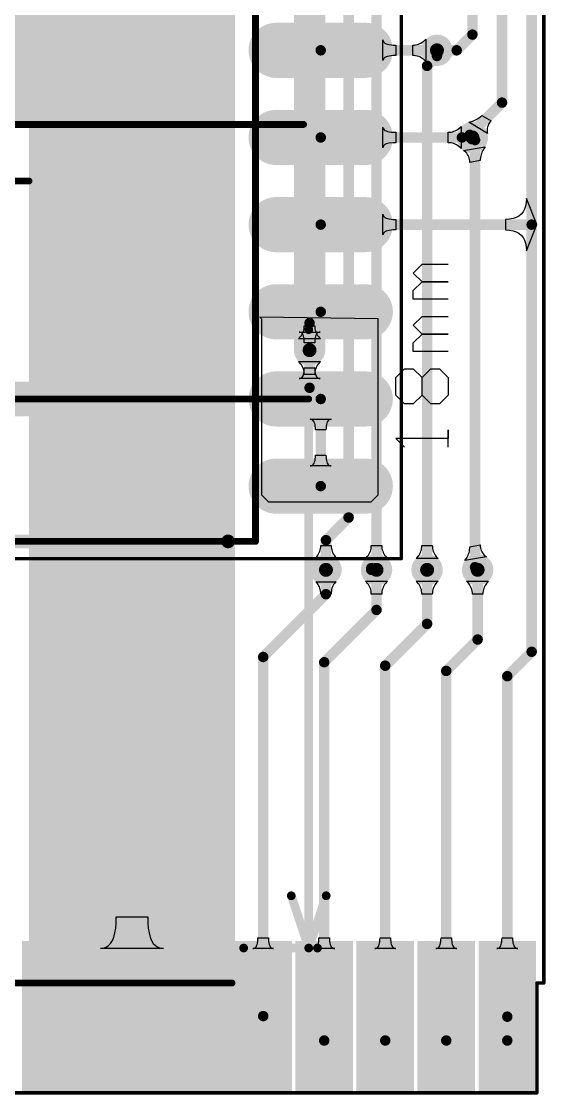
# Model space of a CAD drawing. Header units: millimetres. Extents: x 3.63 to 4.26, y 1.98 to 2.99.
# Drawn here: x 3.956 to 4.257, y 1.976 to 2.592 of the extents above; entities that cross this region are included whole.
import ezdxf

# ---------------------------------------------------------------- set-up
doc = ezdxf.new("R2010")
doc.units = ezdxf.units.MM
doc.header["$MEASUREMENT"] = 0
for name, color, linetype in [('BottomLayer', 5, 'Continuous'), ('BottomOverlay', 54, 'Continuous'), ('BottomPaste', 16, 'Continuous'), ('BottomSolder', 6, 'Continuous'), ('Mechanical1', 6, 'Continuous'), ('Mechanical2', 216, 'Continuous'), ('Mechanical4', 56, 'Continuous'), ('MultiLayer', 9, 'Continuous'), ('TopLayer', 1, 'Continuous'), ('TopOverlay', 2, 'Continuous'), ('TopPaste', 8, 'Continuous'), ('TopSolder', 216, 'Continuous'), ('ViaHoleLayer', 16, 'Continuous')]:
    doc.layers.add(name, color=color, linetype=linetype)

# ---------------------------------------------------------------- blocks, each defined once
blk = doc.blocks.new('SO16__1')
at = {"layer": 'Mechanical2', "const_width": 0.00394}
for points in [[(0.14961, -0.20669), (0.14961, 0.20669)], [(-0.14961, -0.20669), (0.14961, -0.20669)]]:
    blk.add_lwpolyline(points, dxfattribs=at)
at = {"layer": 'Mechanical2', "const_width": 0.00197}
blk.add_lwpolyline([(0.14862, -0.20669, 1), (0.15059, -0.20669, 1)], format="xyb", close=True, dxfattribs=at)
blk.add_lwpolyline([(0.14862, -0.20669, 1), (0.15059, -0.20669, 1)], format="xyb", close=True, dxfattribs=at)
at = {"layer": 'Mechanical4'}
for points, const_width in [([(0.23327, -0.21654), (0.23327, 0.21654)], 0.00197), ([(-0.01969, 0), (0.01969, 0)], 0.00394), ([(-0.23327, -0.21654), (0.23327, -0.21654)], 0.00197)]:
    blk.add_lwpolyline(points, dxfattribs=dict(at, const_width=const_width))
for points, const_width in [([(0.0187, 0, 1), (0.02067, 0, 1)], 0.00197), ([(0.23278, -0.21654, 1), (0.23376, -0.21654, 1)], 0.000984), ([(0.23278, -0.21654, 1), (0.23376, -0.21654, 1)], 0.000984)]:
    blk.add_lwpolyline(points, format="xyb", close=True, dxfattribs=dict(at, const_width=const_width))
at = {"layer": 'TopLayer', "const_width": 0.02362}
for points in [[(0.16142, 0.075), (0.2126, 0.075)], [(0.16142, 0.025), (0.2126, 0.025)], [(0.16142, -0.025), (0.2126, -0.025)], [(0.16142, -0.075), (0.2126, -0.075)], [(0.16142, -0.125), (0.2126, -0.125)], [(0.16142, -0.175), (0.2126, -0.175)]]:
    blk.add_lwpolyline(points, dxfattribs=at)
at = {"layer": 'TopLayer', "const_width": 0.01181}
for points in [[(0.15551, 0.075, 1), (0.16732, 0.075, 1)], [(0.20669, 0.075, 1), (0.2185, 0.075, 1)], [(0.15551, 0.025, 1), (0.16732, 0.025, 1)], [(0.20669, 0.025, 1), (0.2185, 0.025, 1)], [(0.15551, -0.025, 1), (0.16732, -0.025, 1)], [(0.20669, -0.025, 1), (0.2185, -0.025, 1)], [(0.15551, -0.075, 1), (0.16732, -0.075, 1)], [(0.20669, -0.075, 1), (0.2185, -0.075, 1)], [(0.15551, -0.125, 1), (0.16732, -0.125, 1)], [(0.20669, -0.125, 1), (0.2185, -0.125, 1)], [(0.15551, -0.175, 1), (0.16732, -0.175, 1)], [(0.20669, -0.175, 1), (0.2185, -0.175, 1)]]:
    blk.add_lwpolyline(points, format="xyb", close=True, dxfattribs=at)
at = {"layer": 'TopOverlay', "const_width": 0.00787}
for points in [[(0.13386, -0.20669), (0.13386, 0.20669)], [(-0.13386, -0.20669), (0.13386, -0.20669)]]:
    blk.add_lwpolyline(points, dxfattribs=at)
at = {"layer": 'TopOverlay', "const_width": 0.00394}
blk.add_lwpolyline([(0.13189, -0.20669, 1), (0.13583, -0.20669, 1)], format="xyb", close=True, dxfattribs=at)
blk.add_lwpolyline([(0.13189, -0.20669, 1), (0.13583, -0.20669, 1)], format="xyb", close=True, dxfattribs=at)
at = {"layer": 'TopPaste', "const_width": 0.02362}
for points in [[(0.16142, 0.075), (0.2126, 0.075)], [(0.16142, 0.025), (0.2126, 0.025)], [(0.16142, -0.025), (0.2126, -0.025)], [(0.16142, -0.075), (0.2126, -0.075)], [(0.16142, -0.125), (0.2126, -0.125)], [(0.16142, -0.175), (0.2126, -0.175)]]:
    blk.add_lwpolyline(points, dxfattribs=at)
at = {"layer": 'TopPaste', "const_width": 0.01181}
for points in [[(0.15551, 0.075, 1), (0.16732, 0.075, 1)], [(0.20669, 0.075, 1), (0.2185, 0.075, 1)], [(0.15551, 0.025, 1), (0.16732, 0.025, 1)], [(0.20669, 0.025, 1), (0.2185, 0.025, 1)], [(0.15551, -0.025, 1), (0.16732, -0.025, 1)], [(0.20669, -0.025, 1), (0.2185, -0.025, 1)], [(0.15551, -0.075, 1), (0.16732, -0.075, 1)], [(0.20669, -0.075, 1), (0.2185, -0.075, 1)], [(0.15551, -0.125, 1), (0.16732, -0.125, 1)], [(0.20669, -0.125, 1), (0.2185, -0.125, 1)], [(0.15551, -0.175, 1), (0.16732, -0.175, 1)], [(0.20669, -0.175, 1), (0.2185, -0.175, 1)]]:
    blk.add_lwpolyline(points, format="xyb", close=True, dxfattribs=at)
at = {"layer": 'TopSolder', "const_width": 0.03162}
for points in [[(0.16142, 0.075), (0.2126, 0.075)], [(0.16142, 0.025), (0.2126, 0.025)], [(0.16142, -0.025), (0.2126, -0.025)], [(0.16142, -0.075), (0.2126, -0.075)], [(0.16142, -0.125), (0.2126, -0.125)], [(0.16142, -0.175), (0.2126, -0.175)]]:
    blk.add_lwpolyline(points, dxfattribs=at)
at = {"layer": 'TopSolder', "const_width": 0.01581}
for points in [[(0.15351, 0.075, 1), (0.16932, 0.075, 1)], [(0.20469, 0.075, 1), (0.2205, 0.075, 1)], [(0.15351, 0.025, 1), (0.16932, 0.025, 1)], [(0.20469, 0.025, 1), (0.2205, 0.025, 1)], [(0.15351, -0.025, 1), (0.16932, -0.025, 1)], [(0.20469, -0.025, 1), (0.2205, -0.025, 1)], [(0.15351, -0.075, 1), (0.16932, -0.075, 1)], [(0.20469, -0.075, 1), (0.2205, -0.075, 1)], [(0.15351, -0.125, 1), (0.16932, -0.125, 1)], [(0.20469, -0.125, 1), (0.2205, -0.125, 1)], [(0.15351, -0.175, 1), (0.16932, -0.175, 1)], [(0.20469, -0.175, 1), (0.2205, -0.175, 1)]]:
    blk.add_lwpolyline(points, format="xyb", close=True, dxfattribs=at)

msp = doc.modelspace()

# ---------------------------------------------------------------- linework, layer by layer
at = {"layer": 'BottomLayer'}
for p, q in [((4.20985, 2.51784), (4.22228, 2.51994)), ((4.21054, 2.51732), (4.20985, 2.51784)), ((4.22086, 2.51762), (4.22049, 2.51684)), ((4.22127, 2.5184), (4.22086, 2.51762)), ((4.22175, 2.51917), (4.22127, 2.5184)), ((4.22228, 2.51994), (4.22175, 2.51917)), ((4.21116, 2.51675), (4.21054, 2.51732)), ((4.21171, 2.51616), (4.21116, 2.51675)), ((4.21218, 2.51552), (4.21171, 2.51616)), ((4.21258, 2.51485), (4.21218, 2.51552)), ((4.21291, 2.51415), (4.21258, 2.51485)), ((4.21316, 2.5134), (4.21291, 2.51415)), ((4.21335, 2.51262), (4.21316, 2.5134)), ((4.21346, 2.51181), (4.21335, 2.51262)), ((4.21349, 2.51095), (4.21346, 2.51181)), ((4.21949, 2.51203), (4.21349, 2.51095)), ((4.21952, 2.51285), (4.21949, 2.51203)), ((4.2196, 2.51365), (4.21952, 2.51285)), ((4.21974, 2.51446), (4.2196, 2.51365)), ((4.21994, 2.51525), (4.21974, 2.51446)), ((4.22019, 2.51605), (4.21994, 2.51525)), ((4.22049, 2.51684), (4.22019, 2.51605)), ((4.12786, 2.28946), (4.12796, 2.29028)), ((4.12796, 2.29028), (4.12799, 2.29111)), ((4.12799, 2.29111), (4.13399, 2.29111)), ((4.13399, 2.29111), (4.13403, 2.29028)), ((4.13403, 2.29028), (4.13412, 2.28946)), ((4.15686, 2.28946), (4.15696, 2.29028)), ((4.15696, 2.29028), (4.15699, 2.29111)), ((4.15699, 2.29111), (4.16299, 2.29111)), ((4.16299, 2.29111), (4.16303, 2.29028)), ((4.16303, 2.29028), (4.16312, 2.28946)), ((4.18586, 2.28946), (4.18596, 2.29028)), ((4.18596, 2.29028), (4.18599, 2.29111)), ((4.18599, 2.29111), (4.19199, 2.29111)), ((4.19199, 2.29111), (4.19203, 2.29028)), ((4.19203, 2.29028), (4.19212, 2.28946)), ((4.21346, 2.28961), (4.21349, 2.29042)), ((4.21349, 2.29042), (4.21949, 2.2915)), ((4.21949, 2.2915), (4.21953, 2.29065)), ((4.21953, 2.29065), (4.21964, 2.28983)), ((4.21964, 2.28983), (4.21982, 2.28905)), ((4.12469, 2.28366), (4.12532, 2.28431)), ((4.13729, 2.28366), (4.12469, 2.28366)), ((4.12532, 2.28431), (4.12588, 2.28499)), ((4.12588, 2.28499), (4.12638, 2.28569)), ((4.12638, 2.28569), (4.1268, 2.2864)), ((4.1268, 2.2864), (4.12717, 2.28714)), ((4.12717, 2.28714), (4.12746, 2.28789)), ((4.12746, 2.28789), (4.1277, 2.28867)), ((4.1277, 2.28867), (4.12786, 2.28946)), ((4.13412, 2.28946), (4.13429, 2.28867)), ((4.13429, 2.28867), (4.13452, 2.28789)), ((4.13452, 2.28789), (4.13482, 2.28714)), ((4.13482, 2.28714), (4.13518, 2.2864)), ((4.13518, 2.2864), (4.13561, 2.28569)), ((4.13561, 2.28569), (4.1361, 2.28499)), ((4.1361, 2.28499), (4.13667, 2.28431)), ((4.13667, 2.28431), (4.13729, 2.28366)), ((4.15369, 2.28366), (4.15432, 2.28431)), ((4.16629, 2.28366), (4.15369, 2.28366)), ((4.15432, 2.28431), (4.15488, 2.28499)), ((4.15488, 2.28499), (4.15538, 2.28569)), ((4.15538, 2.28569), (4.1558, 2.2864)), ((4.1558, 2.2864), (4.15617, 2.28714)), ((4.15617, 2.28714), (4.15646, 2.28789)), ((4.15646, 2.28789), (4.1567, 2.28867)), ((4.1567, 2.28867), (4.15686, 2.28946)), ((4.16312, 2.28946), (4.16329, 2.28867)), ((4.16329, 2.28867), (4.16352, 2.28789)), ((4.16352, 2.28789), (4.16382, 2.28714)), ((4.16382, 2.28714), (4.16418, 2.2864)), ((4.16418, 2.2864), (4.16461, 2.28569)), ((4.16461, 2.28569), (4.1651, 2.28499)), ((4.1651, 2.28499), (4.16567, 2.28431)), ((4.16567, 2.28431), (4.16629, 2.28366)), ((4.18269, 2.28366), (4.18332, 2.28431)), ((4.19529, 2.28366), (4.18269, 2.28366)), ((4.18332, 2.28431), (4.18388, 2.28499)), ((4.18388, 2.28499), (4.18438, 2.28569)), ((4.18438, 2.28569), (4.1848, 2.2864)), ((4.1848, 2.2864), (4.18517, 2.28714)), ((4.18517, 2.28714), (4.18546, 2.28789)), ((4.18546, 2.28789), (4.1857, 2.28867)), ((4.1857, 2.28867), (4.18586, 2.28946)), ((4.19212, 2.28946), (4.19229, 2.28867)), ((4.19229, 2.28867), (4.19252, 2.28789)), ((4.19252, 2.28789), (4.19282, 2.28714)), ((4.19282, 2.28714), (4.19318, 2.2864)), ((4.19318, 2.2864), (4.19361, 2.28569)), ((4.19361, 2.28569), (4.1941, 2.28499)), ((4.1941, 2.28499), (4.19467, 2.28431)), ((4.19467, 2.28431), (4.19529, 2.28366)), ((4.22313, 2.28462), (4.21071, 2.28252)), ((4.21124, 2.28328), (4.21171, 2.28406)), ((4.21171, 2.28406), (4.21213, 2.28484)), ((4.21213, 2.28484), (4.21249, 2.28562)), ((4.21249, 2.28562), (4.2128, 2.28641)), ((4.2128, 2.28641), (4.21305, 2.2872)), ((4.21305, 2.2872), (4.21324, 2.288)), ((4.21324, 2.288), (4.21338, 2.2888)), ((4.21338, 2.2888), (4.21346, 2.28961)), ((4.21982, 2.28905), (4.22007, 2.28831)), ((4.22007, 2.28831), (4.2204, 2.2876)), ((4.2204, 2.2876), (4.2208, 2.28693)), ((4.2208, 2.28693), (4.22128, 2.2863)), ((4.22128, 2.2863), (4.22182, 2.2857)), ((4.22182, 2.2857), (4.22244, 2.28514)), ((4.22244, 2.28514), (4.22313, 2.28462)), ((4.21071, 2.28252), (4.21124, 2.28328)), ((4.01037, 2.07162), (4.01064, 2.0747)), ((4.01064, 2.0747), (4.01073, 2.07815)), ((4.01073, 2.07815), (4.02873, 2.07815)), ((4.02873, 2.07815), (4.02882, 2.0747)), ((4.02882, 2.0747), (4.02909, 2.07162)), ((4.00929, 2.06655), (4.00992, 2.06891)), ((4.00992, 2.06891), (4.01037, 2.07162)), ((4.02909, 2.07162), (4.02954, 2.06891)), ((4.02954, 2.06891), (4.03017, 2.06655)), ((4.00632, 2.06166), (4.00749, 2.06293)), ((4.00749, 2.06293), (4.00848, 2.06456)), ((4.00848, 2.06456), (4.00929, 2.06655)), ((4.03017, 2.06655), (4.03098, 2.06456)), ((4.03098, 2.06456), (4.03197, 2.06293)), ((4.03197, 2.06293), (4.03314, 2.06166)), ((4.00173, 2.06003), (4.00344, 2.06021)), ((4.03773, 2.06003), (4.00173, 2.06003)), ((4.00344, 2.06021), (4.00497, 2.06075)), ((4.00497, 2.06075), (4.00632, 2.06166)), ((4.03314, 2.06166), (4.03449, 2.06075)), ((4.03449, 2.06075), (4.03602, 2.06021)), ((4.03602, 2.06021), (4.03773, 2.06003))]:
    msp.add_line(p, q, dxfattribs=at)
for points, const_width in [([(4.12157, 2.40323), (4.12157, 2.79465)], 0.018), ([(4.14399, 2.30723), (4.14399, 2.66523)], 0.006), ([(4.00497, 2.41263), (4.00497, 2.62818)], 0.018), ([(4.15999, 2.27723), (4.15999, 2.6109)], 0.006), ([(4.18899, 2.56631), (4.19466, 2.57198)], 0.006), ([(4.19466, 2.57198), (4.19466, 2.57523)], 0.006), ([(4.18899, 2.27723), (4.18899, 2.56631)], 0.006), ([(4.21499, 2.52523), (4.21649, 2.52373)], 0.006), ([(4.21649, 2.27873), (4.21649, 2.52373)], 0.006), ([(4.00497, 2.41263), (4.01973, 2.39787)], 0.018), ([(4.01973, 2.0209), (4.01973, 2.39787)], 0.018), ([(4.13099, 2.29423), (4.14399, 2.30723)], 0.006), ([(4.13099, 2.27723), (4.13099, 2.29423)], 0.006), ([(4.21649, 2.27873), (4.21799, 2.27723)], 0.006)]:
    msp.add_lwpolyline(points, dxfattribs=dict(at, const_width=const_width))
for points, const_width in [([(4.19016, 2.57523, 1), (4.19916, 2.57523, 1)], 0.009), ([(4.19316, 2.57523, 1), (4.19616, 2.57523, 1)], 0.003), ([(4.19316, 2.57198, 1), (4.19616, 2.57198, 1)], 0.003), ([(4.19316, 2.57198, 1), (4.19616, 2.57198, 1)], 0.003), ([(4.18749, 2.56631, 1), (4.19049, 2.56631, 1)], 0.003), ([(4.18749, 2.56631, 1), (4.19049, 2.56631, 1)], 0.003), ([(4.21049, 2.52523, 1), (4.21949, 2.52523, 1)], 0.009), ([(4.21349, 2.52523, 1), (4.21649, 2.52523, 1)], 0.003), ([(4.21499, 2.52373, 1), (4.21799, 2.52373, 1)], 0.003), ([(4.21499, 2.52373, 1), (4.21799, 2.52373, 1)], 0.003), ([(4.00047, 2.41263, 1), (4.00947, 2.41263, 1)], 0.009), ([(4.00047, 2.41263, 1), (4.00947, 2.41263, 1)], 0.009), ([(4.01523, 2.39787, 1), (4.02423, 2.39787, 1)], 0.009), ([(4.01523, 2.39787, 1), (4.02423, 2.39787, 1)], 0.009), ([(4.11707, 2.40323, 1), (4.12607, 2.40323, 1)], 0.009), ([(4.11707, 2.40323, 1), (4.12607, 2.40323, 1)], 0.009), ([(4.14249, 2.30723, 1), (4.14549, 2.30723, 1)], 0.003), ([(4.14249, 2.30723, 1), (4.14549, 2.30723, 1)], 0.003), ([(4.12949, 2.29423, 1), (4.13249, 2.29423, 1)], 0.003), ([(4.12949, 2.29423, 1), (4.13249, 2.29423, 1)], 0.003), ([(4.12649, 2.27723, 1), (4.13549, 2.27723, 1)], 0.009), ([(4.15549, 2.27723, 1), (4.16449, 2.27723, 1)], 0.009), ([(4.18449, 2.27723, 1), (4.19349, 2.27723, 1)], 0.009), ([(4.21349, 2.27723, 1), (4.22249, 2.27723, 1)], 0.009), ([(4.12949, 2.27723, 1), (4.13249, 2.27723, 1)], 0.003), ([(4.15849, 2.27723, 1), (4.16149, 2.27723, 1)], 0.003), ([(4.18749, 2.27723, 1), (4.19049, 2.27723, 1)], 0.003), ([(4.21499, 2.27873, 1), (4.21799, 2.27873, 1)], 0.003), ([(4.21499, 2.27873, 1), (4.21799, 2.27873, 1)], 0.003), ([(4.21649, 2.27723, 1), (4.21949, 2.27723, 1)], 0.003), ([(4.01523, 2.0209, 1), (4.02423, 2.0209, 1)], 0.009)]:
    msp.add_lwpolyline(points, format="xyb", close=True, dxfattribs=dict(at, const_width=const_width))
for points in [[(3.8032, 2.53223), (4.07879, 2.53223), (3.8032, 2.76893), (4.07879, 2.76893)], [(3.96068, 2.05239), (4.07879, 2.05239), (3.96068, 2.54747), (4.07879, 2.54747)], [(4.07879, 1.98153), (4.07879, 2.06027), (3.96068, 1.98153), (3.96068, 2.06027)]]:
    msp.add_solid(points, dxfattribs=at)
at = {"layer": 'BottomOverlay'}
for p, q in [((4.1811, 2.44747), (4.1861, 2.45247)), ((4.1861, 2.45247), (4.20109, 2.45247)), ((4.1861, 2.44247), (4.1811, 2.44747)), ((4.1811, 2.43748), (4.1861, 2.44247)), ((4.1861, 2.44247), (4.20109, 2.44247)), ((4.20109, 2.44247), (4.1861, 2.44247)), ((4.1811, 2.43248), (4.1811, 2.43748)), ((4.20109, 2.43248), (4.1811, 2.43248)), ((4.1811, 2.41748), (4.1861, 2.42248)), ((4.1861, 2.42248), (4.20109, 2.42248)), ((4.1861, 2.41248), (4.1811, 2.41748)), ((4.1811, 2.40749), (4.1861, 2.41248)), ((4.1811, 2.40249), (4.1811, 2.40749)), ((4.1861, 2.41248), (4.20109, 2.41248)), ((4.20109, 2.41248), (4.1861, 2.41248)), ((4.20109, 2.40249), (4.1811, 2.40249)), ((4.1711, 2.38749), (4.1761, 2.39249)), ((4.1761, 2.39249), (4.1811, 2.39249)), ((4.1811, 2.39249), (4.1861, 2.38749)), ((4.1861, 2.38749), (4.19109, 2.39249)), ((4.19109, 2.39249), (4.19609, 2.39249)), ((4.19609, 2.39249), (4.20109, 2.38749)), ((4.1711, 2.3775), (4.1711, 2.38749)), ((4.1861, 2.3775), (4.1861, 2.38749)), ((4.20109, 2.38749), (4.20109, 2.3775)), ((4.1761, 2.3725), (4.1711, 2.3775)), ((4.1861, 2.3775), (4.1811, 2.3725)), ((4.19109, 2.3725), (4.1861, 2.3775)), ((4.20109, 2.3775), (4.19609, 2.3725)), ((4.1811, 2.3725), (4.1761, 2.3725)), ((4.19609, 2.3725), (4.19109, 2.3725)), ((4.20109, 2.34751), (4.20109, 2.3575)), ((4.20109, 2.3575), (4.20109, 2.3525)), ((4.20109, 2.3525), (4.1711, 2.3525)), ((4.1711, 2.3525), (4.1761, 2.34751))]:
    msp.add_line(p, q, dxfattribs=at)
for points, const_width in [([(4.12111, 2.41499), (4.12111, 2.76971)], 0.005), ([(3.74414, 2.53271), (4.11816, 2.53271)], 0.00394), ([(4.12111, 2.06027), (4.12111, 2.41499)], 0.005), ([(3.74414, 2.37523), (4.12111, 2.37523)], 0.00394), ([(4.11111, 2.09027), (4.12111, 2.06027)], 0.005), ([(4.12111, 2.06027), (4.13111, 2.09027)], 0.005), ([(4.08379, 2.06027), (4.12611, 2.06027)], 0.005)]:
    msp.add_lwpolyline(points, dxfattribs=dict(at, const_width=const_width))
for points, const_width in [([(4.11717, 2.53271, 1), (4.11914, 2.53271, 1)], 0.00197), ([(4.11986, 2.41499, 1), (4.12236, 2.41499, 1)], 0.0025), ([(4.11986, 2.41499, 1), (4.12236, 2.41499, 1)], 0.0025), ([(4.12013, 2.37523, 1), (4.12209, 2.37523, 1)], 0.00197), ([(4.10986, 2.09027, 1), (4.11236, 2.09027, 1)], 0.0025), ([(4.12986, 2.09027, 1), (4.13236, 2.09027, 1)], 0.0025), ([(4.08254, 2.06027, 1), (4.08504, 2.06027, 1)], 0.0025), ([(4.11986, 2.06027, 1), (4.12236, 2.06027, 1)], 0.0025), ([(4.11986, 2.06027, 1), (4.12236, 2.06027, 1)], 0.0025), ([(4.11986, 2.06027, 1), (4.12236, 2.06027, 1)], 0.0025), ([(4.12486, 2.06027, 1), (4.12736, 2.06027, 1)], 0.0025)]:
    msp.add_lwpolyline(points, format="xyb", close=True, dxfattribs=dict(at, const_width=const_width))
at = {"layer": 'BottomPaste'}
msp.add_solid([(4.07879, 1.98153), (4.07879, 2.06027), (3.96068, 1.98153), (3.96068, 2.06027)], dxfattribs=at)
at = {"layer": 'BottomSolder'}
for points in [[(3.8032, 2.53223), (4.07879, 2.53223), (3.8032, 2.76893), (4.07879, 2.76893)], [(3.96068, 2.06027), (4.07879, 2.06027), (3.96068, 2.53271), (4.07879, 2.53271)], [(4.08279, 1.97753), (4.08279, 2.06427), (3.95668, 1.97753), (3.95668, 2.06427)]]:
    msp.add_solid(points, dxfattribs=at)
at = {"layer": 'Mechanical1', "const_width": 0.00197}
for points in [[(4.25595, 2.04022), (4.25595, 2.98323)], [(4.25199, 2.04022), (4.25595, 2.04022)], [(4.25199, 1.97723), (4.25199, 2.04022)], [(3.63099, 1.97723), (4.25199, 1.97723)]]:
    msp.add_lwpolyline(points, dxfattribs=at)
at = {"layer": 'Mechanical1', "const_width": 0.000984}
for points in [[(4.2515, 2.04022, 1), (4.25248, 2.04022, 1)], [(4.2515, 2.04022, 1), (4.25248, 2.04022, 1)], [(4.25546, 2.04022, 1), (4.25644, 2.04022, 1)], [(4.25546, 2.04022, 1), (4.25644, 2.04022, 1)], [(4.2515, 1.97723, 1), (4.25248, 1.97723, 1)], [(4.2515, 1.97723, 1), (4.25248, 1.97723, 1)]]:
    msp.add_lwpolyline(points, format="xyb", close=True, dxfattribs=at)
at = {"layer": 'MultiLayer', "const_width": 0.009}
for points in [[(4.19016, 2.57523, 1), (4.19916, 2.57523, 1)], [(4.21049, 2.52523, 1), (4.21949, 2.52523, 1)], [(4.11707, 2.40323, 1), (4.12607, 2.40323, 1)], [(4.12649, 2.27723, 1), (4.13549, 2.27723, 1)], [(4.15549, 2.27723, 1), (4.16449, 2.27723, 1)], [(4.18449, 2.27723, 1), (4.19349, 2.27723, 1)], [(4.21349, 2.27723, 1), (4.22249, 2.27723, 1)]]:
    msp.add_lwpolyline(points, format="xyb", close=True, dxfattribs=at)
at = {"layer": 'TopLayer'}
for p, q in [((4.16362, 2.5693), (4.16362, 2.58116)), ((4.16362, 2.58116), (4.16369, 2.5806)), ((4.16369, 2.5806), (4.16391, 2.5801)), ((4.16391, 2.5801), (4.16428, 2.57966)), ((4.16428, 2.57966), (4.1648, 2.57928)), ((4.1648, 2.57928), (4.16546, 2.57896)), ((4.18475, 2.57905), (4.18549, 2.57942)), ((4.18549, 2.57942), (4.1862, 2.57985)), ((4.1862, 2.57985), (4.1869, 2.58034)), ((4.1869, 2.58034), (4.18757, 2.5809)), ((4.18757, 2.5809), (4.18823, 2.58153)), ((4.18823, 2.58153), (4.18823, 2.56893)), ((4.16546, 2.57896), (4.16627, 2.5787)), ((4.16627, 2.5787), (4.16723, 2.57849)), ((4.16723, 2.57849), (4.16833, 2.57835)), ((4.16833, 2.57835), (4.16958, 2.57826)), ((4.16958, 2.57826), (4.17098, 2.57823)), ((4.17098, 2.57823), (4.17098, 2.57223)), ((4.18077, 2.57823), (4.18161, 2.57826)), ((4.18077, 2.57223), (4.18077, 2.57823)), ((4.18161, 2.57826), (4.18242, 2.57836)), ((4.18242, 2.57836), (4.18322, 2.57853)), ((4.18322, 2.57853), (4.18399, 2.57876)), ((4.18399, 2.57876), (4.18475, 2.57905)), ((4.16369, 2.56986), (4.16362, 2.5693)), ((4.16391, 2.57036), (4.16369, 2.56986)), ((4.16428, 2.57079), (4.16391, 2.57036)), ((4.1648, 2.57117), (4.16428, 2.57079)), ((4.16546, 2.5715), (4.1648, 2.57117)), ((4.16627, 2.57176), (4.16546, 2.5715)), ((4.16723, 2.57196), (4.16627, 2.57176)), ((4.16958, 2.5722), (4.16723, 2.57196)), ((4.17098, 2.57223), (4.16958, 2.5722)), ((4.18161, 2.5722), (4.18077, 2.57223)), ((4.18242, 2.5721), (4.18161, 2.5722)), ((4.18322, 2.57193), (4.18242, 2.5721)), ((4.18399, 2.5717), (4.18322, 2.57193)), ((4.18475, 2.5714), (4.18399, 2.5717)), ((4.18549, 2.57104), (4.18475, 2.5714)), ((4.1862, 2.57061), (4.18549, 2.57104)), ((4.1869, 2.57012), (4.1862, 2.57061)), ((4.18757, 2.56956), (4.1869, 2.57012)), ((4.18823, 2.56893), (4.18757, 2.56956)), ((4.21787, 2.53592), (4.21856, 2.53636)), ((4.21856, 2.53636), (4.21922, 2.53684)), ((4.21922, 2.53684), (4.21984, 2.53735)), ((4.21984, 2.53735), (4.22042, 2.5379)), ((4.22042, 2.5379), (4.22577, 2.53476)), ((4.16362, 2.5193), (4.16362, 2.53116)), ((4.16362, 2.53116), (4.16369, 2.5306)), ((4.16369, 2.5306), (4.16391, 2.5301)), ((4.16391, 2.5301), (4.16428, 2.52966)), ((4.20582, 2.52942), (4.20653, 2.52985)), ((4.20653, 2.52985), (4.20723, 2.53034)), ((4.20723, 2.53034), (4.20791, 2.5309)), ((4.20791, 2.5309), (4.20856, 2.53153)), ((4.20856, 2.53153), (4.20856, 2.51893)), ((4.21296, 2.534), (4.21387, 2.53423)), ((4.22372, 2.52744), (4.21296, 2.534)), ((4.21387, 2.53423), (4.21558, 2.5348)), ((4.21558, 2.5348), (4.21638, 2.53514)), ((4.21638, 2.53514), (4.21714, 2.53551)), ((4.21714, 2.53551), (4.21787, 2.53592)), ((4.22353, 2.53063), (4.22345, 2.52986)), ((4.22345, 2.52986), (4.22346, 2.52908)), ((4.2237, 2.53137), (4.22353, 2.53063)), ((4.22394, 2.53209), (4.2237, 2.53137)), ((4.22427, 2.53279), (4.22394, 2.53209)), ((4.22469, 2.53347), (4.22427, 2.53279)), ((4.22518, 2.53413), (4.22469, 2.53347)), ((4.22577, 2.53476), (4.22518, 2.53413)), ((4.16428, 2.52966), (4.1648, 2.52928)), ((4.1648, 2.52928), (4.16546, 2.52896)), ((4.16546, 2.52896), (4.16627, 2.5287)), ((4.16627, 2.5287), (4.16723, 2.52849)), ((4.16723, 2.52849), (4.16833, 2.52835)), ((4.16833, 2.52835), (4.16958, 2.52826)), ((4.16958, 2.52826), (4.17098, 2.52823)), ((4.17098, 2.52823), (4.17098, 2.52223)), ((4.20111, 2.52823), (4.20194, 2.52826)), ((4.20111, 2.52223), (4.20111, 2.52823)), ((4.20194, 2.52826), (4.20276, 2.52836)), ((4.20276, 2.52836), (4.20355, 2.52853)), ((4.20355, 2.52853), (4.20433, 2.52876)), ((4.20433, 2.52876), (4.20508, 2.52905)), ((4.20508, 2.52905), (4.20582, 2.52942)), ((4.22346, 2.52908), (4.22355, 2.52827)), ((4.22355, 2.52827), (4.22372, 2.52744)), ((4.16369, 2.51986), (4.16362, 2.5193)), ((4.16391, 2.52036), (4.16369, 2.51986)), ((4.16428, 2.52079), (4.16391, 2.52036)), ((4.1648, 2.52117), (4.16428, 2.52079)), ((4.16546, 2.5215), (4.1648, 2.52117)), ((4.16627, 2.52176), (4.16546, 2.5215)), ((4.16723, 2.52196), (4.16627, 2.52176)), ((4.16958, 2.5222), (4.16723, 2.52196)), ((4.17098, 2.52223), (4.16958, 2.5222)), ((4.20194, 2.5222), (4.20111, 2.52223)), ((4.20276, 2.5221), (4.20194, 2.5222)), ((4.20355, 2.52193), (4.20276, 2.5221)), ((4.20433, 2.5217), (4.20355, 2.52193)), ((4.20508, 2.5214), (4.20433, 2.5217)), ((4.20582, 2.52104), (4.20508, 2.5214)), ((4.20653, 2.52061), (4.20582, 2.52104)), ((4.20723, 2.52012), (4.20653, 2.52061)), ((4.20791, 2.51956), (4.20723, 2.52012)), ((4.20856, 2.51893), (4.20791, 2.51956)), ((4.24587, 2.48795), (4.24551, 2.48591)), ((4.24599, 2.49023), (4.24587, 2.48795)), ((4.25199, 2.47523), (4.24599, 2.49023)), ((4.16362, 2.4693), (4.16362, 2.48116)), ((4.16362, 2.48116), (4.16369, 2.4806)), ((4.16369, 2.4806), (4.16391, 2.4801)), ((4.24299, 2.48123), (4.24167, 2.48015)), ((4.24407, 2.48255), (4.24299, 2.48123)), ((4.24491, 2.48411), (4.24407, 2.48255)), ((4.24551, 2.48591), (4.24491, 2.48411)), ((4.16391, 2.4801), (4.16428, 2.47966)), ((4.16428, 2.47966), (4.1648, 2.47928)), ((4.1648, 2.47928), (4.16546, 2.47896)), ((4.16546, 2.47896), (4.16627, 2.4787)), ((4.16627, 2.4787), (4.16723, 2.47849)), ((4.16723, 2.47849), (4.16833, 2.47835)), ((4.16833, 2.47835), (4.16958, 2.47826)), ((4.16958, 2.47826), (4.17098, 2.47823)), ((4.17098, 2.47823), (4.17098, 2.47223)), ((4.23627, 2.47835), (4.23399, 2.47823)), ((4.23399, 2.47823), (4.23399, 2.47223)), ((4.23831, 2.47871), (4.23627, 2.47835)), ((4.24011, 2.47931), (4.23831, 2.47871)), ((4.24167, 2.48015), (4.24011, 2.47931)), ((4.24599, 2.46023), (4.25199, 2.47523)), ((4.25199, 2.47523), (4.25199, 2.47523)), ((4.25199, 2.47523), (4.25199, 2.47523)), ((4.25199, 2.47523), (4.25199, 2.47523)), ((4.25199, 2.47523), (4.25199, 2.47523)), ((4.25199, 2.47523), (4.25199, 2.47523)), ((4.25199, 2.47523), (4.25199, 2.47523)), ((4.25199, 2.47523), (4.25199, 2.47523)), ((4.25199, 2.47523), (4.25199, 2.47523)), ((4.25199, 2.47523), (4.25199, 2.47523)), ((4.25199, 2.47523), (4.25199, 2.47523)), ((4.16369, 2.46986), (4.16362, 2.4693)), ((4.16391, 2.47036), (4.16369, 2.46986)), ((4.16428, 2.47079), (4.16391, 2.47036)), ((4.1648, 2.47117), (4.16428, 2.47079)), ((4.16546, 2.4715), (4.1648, 2.47117)), ((4.16627, 2.47176), (4.16546, 2.4715)), ((4.16723, 2.47196), (4.16627, 2.47176)), ((4.16958, 2.4722), (4.16723, 2.47196)), ((4.17098, 2.47223), (4.16958, 2.4722)), ((4.23399, 2.47223), (4.23627, 2.47211)), ((4.23627, 2.47211), (4.23831, 2.47175)), ((4.23831, 2.47175), (4.24011, 2.47115)), ((4.24011, 2.47115), (4.24167, 2.47031)), ((4.24167, 2.47031), (4.24299, 2.46923)), ((4.24299, 2.46923), (4.24407, 2.46791)), ((4.24407, 2.46791), (4.24491, 2.46635)), ((4.24491, 2.46635), (4.24551, 2.46455)), ((4.24551, 2.46455), (4.24587, 2.46251)), ((4.24587, 2.46251), (4.24599, 2.46023)), ((4.16099, 2.42123), (4.09299, 2.42223)), ((4.09299, 2.42223), (4.09399, 2.42123)), ((4.09399, 2.42123), (4.09399, 2.32023)), ((4.16099, 2.32023), (4.16099, 2.42123)), ((4.11614, 2.4135), (4.11557, 2.41356)), ((4.11557, 2.41356), (4.12757, 2.41356)), ((4.11665, 2.41331), (4.11614, 2.4135)), ((4.1171, 2.41301), (4.11665, 2.41331)), ((4.11749, 2.41258), (4.1171, 2.41301)), ((4.11738, 2.4124), (4.11775, 2.41314)), ((4.11775, 2.41314), (4.11804, 2.41389)), ((4.11804, 2.41389), (4.11827, 2.41467)), ((4.11827, 2.41467), (4.11844, 2.41546)), ((4.11844, 2.41546), (4.11854, 2.41628)), ((4.11854, 2.41628), (4.11857, 2.41711)), ((4.11857, 2.41711), (4.12457, 2.41711)), ((4.12457, 2.41711), (4.1246, 2.41628)), ((4.1246, 2.41628), (4.1247, 2.41546)), ((4.1247, 2.41546), (4.12487, 2.41467)), ((4.12487, 2.41467), (4.1251, 2.41389)), ((4.1251, 2.41389), (4.1254, 2.41314)), ((4.1254, 2.41314), (4.12576, 2.4124)), ((4.12604, 2.41301), (4.12565, 2.41258)), ((4.12649, 2.41331), (4.12604, 2.41301)), ((4.127, 2.4135), (4.12649, 2.41331)), ((4.12757, 2.41356), (4.127, 2.4135)), ((4.11527, 2.40966), (4.1159, 2.41031)), ((4.12787, 2.40966), (4.11527, 2.40966)), ((4.1159, 2.41031), (4.11646, 2.41099)), ((4.11646, 2.41099), (4.11695, 2.41169)), ((4.11695, 2.41169), (4.11738, 2.4124)), ((4.11782, 2.41203), (4.11749, 2.41258)), ((4.11809, 2.41135), (4.11782, 2.41203)), ((4.1183, 2.41056), (4.11809, 2.41135)), ((4.11845, 2.40964), (4.1183, 2.41056)), ((4.11854, 2.4086), (4.11845, 2.40964)), ((4.11857, 2.40744), (4.11854, 2.4086)), ((4.12457, 2.40744), (4.11857, 2.40744)), ((4.1246, 2.4086), (4.12457, 2.40744)), ((4.12469, 2.40964), (4.1246, 2.4086)), ((4.12484, 2.41056), (4.12469, 2.40964)), ((4.12505, 2.41135), (4.12484, 2.41056)), ((4.12532, 2.41203), (4.12505, 2.41135)), ((4.12565, 2.41258), (4.12532, 2.41203)), ((4.12576, 2.4124), (4.12619, 2.41169)), ((4.12619, 2.41169), (4.12668, 2.41099)), ((4.12668, 2.41099), (4.12724, 2.41031)), ((4.12724, 2.41031), (4.12787, 2.40966)), ((4.1159, 2.39614), (4.11527, 2.3968)), ((4.11527, 2.3968), (4.12787, 2.3968)), ((4.11646, 2.39547), (4.1159, 2.39614)), ((4.11695, 2.39477), (4.11646, 2.39547)), ((4.11738, 2.39406), (4.11695, 2.39477)), ((4.12619, 2.39477), (4.12576, 2.39406)), ((4.12668, 2.39547), (4.12619, 2.39477)), ((4.12724, 2.39614), (4.12668, 2.39547)), ((4.12787, 2.3968), (4.12724, 2.39614)), ((4.11775, 2.39332), (4.11738, 2.39406)), ((4.11749, 2.38788), (4.11782, 2.38843)), ((4.11804, 2.39256), (4.11775, 2.39332)), ((4.11782, 2.38843), (4.11809, 2.3891)), ((4.11827, 2.39179), (4.11804, 2.39256)), ((4.11809, 2.3891), (4.1183, 2.3899)), ((4.11844, 2.39099), (4.11827, 2.39179)), ((4.1183, 2.3899), (4.11845, 2.39082)), ((4.11854, 2.39018), (4.11844, 2.39099)), ((4.11845, 2.39082), (4.11854, 2.39186)), ((4.11854, 2.39186), (4.11857, 2.39302)), ((4.11857, 2.38934), (4.11854, 2.39018)), ((4.11857, 2.39302), (4.12457, 2.39302)), ((4.12457, 2.38934), (4.11857, 2.38934)), ((4.12457, 2.39302), (4.1246, 2.39186)), ((4.1246, 2.39018), (4.12457, 2.38934)), ((4.1246, 2.39186), (4.12469, 2.39082)), ((4.1247, 2.39099), (4.1246, 2.39018)), ((4.12469, 2.39082), (4.12484, 2.3899)), ((4.12487, 2.39179), (4.1247, 2.39099)), ((4.12484, 2.3899), (4.12505, 2.3891)), ((4.1251, 2.39256), (4.12487, 2.39179)), ((4.12505, 2.3891), (4.12532, 2.38843)), ((4.1254, 2.39332), (4.1251, 2.39256)), ((4.12532, 2.38843), (4.12565, 2.38788)), ((4.12576, 2.39406), (4.1254, 2.39332)), ((4.11557, 2.3869), (4.11614, 2.38696)), ((4.12757, 2.3869), (4.11557, 2.3869)), ((4.11614, 2.38696), (4.11665, 2.38714)), ((4.11665, 2.38714), (4.1171, 2.38745)), ((4.1171, 2.38745), (4.11749, 2.38788)), ((4.12565, 2.38788), (4.12604, 2.38745)), ((4.12604, 2.38745), (4.12649, 2.38714)), ((4.12649, 2.38714), (4.127, 2.38696)), ((4.127, 2.38696), (4.12757, 2.3869)), ((4.12256, 2.3635), (4.12199, 2.36356)), ((4.12199, 2.36356), (4.13399, 2.36356)), ((4.12307, 2.36331), (4.12256, 2.3635)), ((4.12352, 2.36301), (4.12307, 2.36331)), ((4.12391, 2.36258), (4.12352, 2.36301)), ((4.12424, 2.36203), (4.12391, 2.36258)), ((4.12451, 2.36135), (4.12424, 2.36203)), ((4.12472, 2.36056), (4.12451, 2.36135)), ((4.12487, 2.35964), (4.12472, 2.36056)), ((4.12496, 2.3586), (4.12487, 2.35964)), ((4.12499, 2.35744), (4.12496, 2.3586)), ((4.13102, 2.3586), (4.13099, 2.35744)), ((4.13111, 2.35964), (4.13102, 2.3586)), ((4.13126, 2.36056), (4.13111, 2.35964)), ((4.13147, 2.36135), (4.13126, 2.36056)), ((4.13174, 2.36203), (4.13147, 2.36135)), ((4.13207, 2.36258), (4.13174, 2.36203)), ((4.13246, 2.36301), (4.13207, 2.36258)), ((4.13291, 2.36331), (4.13246, 2.36301)), ((4.13342, 2.3635), (4.13291, 2.36331)), ((4.13399, 2.36356), (4.13342, 2.3635)), ((4.13099, 2.35744), (4.12499, 2.35744)), ((4.12424, 2.33843), (4.12451, 2.3391)), ((4.12451, 2.3391), (4.12472, 2.3399)), ((4.12472, 2.3399), (4.12487, 2.34082)), ((4.12487, 2.34082), (4.12496, 2.34186)), ((4.12496, 2.34186), (4.12499, 2.34302)), ((4.12499, 2.34302), (4.13099, 2.34302)), ((4.13099, 2.34302), (4.13102, 2.34186)), ((4.13102, 2.34186), (4.13111, 2.34082)), ((4.13111, 2.34082), (4.13126, 2.3399)), ((4.13126, 2.3399), (4.13147, 2.3391)), ((4.13147, 2.3391), (4.13174, 2.33843)), ((4.12199, 2.3369), (4.12256, 2.33696)), ((4.13399, 2.3369), (4.12199, 2.3369)), ((4.12256, 2.33696), (4.12307, 2.33715)), ((4.12307, 2.33715), (4.12352, 2.33745)), ((4.12352, 2.33745), (4.12391, 2.33788)), ((4.12391, 2.33788), (4.12424, 2.33843)), ((4.13174, 2.33843), (4.13207, 2.33788)), ((4.13207, 2.33788), (4.13246, 2.33745)), ((4.13246, 2.33745), (4.13291, 2.33715)), ((4.13291, 2.33715), (4.13342, 2.33696)), ((4.13342, 2.33696), (4.13399, 2.3369)), ((4.09399, 2.32023), (4.09799, 2.31623)), ((4.09799, 2.31623), (4.15699, 2.31623)), ((4.15699, 2.31623), (4.16099, 2.32023)), ((4.1257, 2.26987), (4.12516, 2.27037)), ((4.12516, 2.27037), (4.13683, 2.27037)), ((4.12618, 2.26932), (4.1257, 2.26987)), ((4.1266, 2.26873), (4.12618, 2.26932)), ((4.12697, 2.26809), (4.1266, 2.26873)), ((4.12728, 2.26741), (4.12697, 2.26809)), ((4.12754, 2.26669), (4.12728, 2.26741)), ((4.12774, 2.26592), (4.12754, 2.26669)), ((4.12788, 2.2651), (4.12774, 2.26592)), ((4.13425, 2.26592), (4.13411, 2.2651)), ((4.13445, 2.26669), (4.13425, 2.26592)), ((4.1347, 2.26741), (4.13445, 2.26669)), ((4.13501, 2.26809), (4.1347, 2.26741)), ((4.13538, 2.26873), (4.13501, 2.26809)), ((4.13581, 2.26932), (4.13538, 2.26873)), ((4.13629, 2.26987), (4.13581, 2.26932)), ((4.13683, 2.27037), (4.13629, 2.26987)), ((4.15432, 2.27014), (4.15369, 2.2708)), ((4.15369, 2.2708), (4.16629, 2.2708)), ((4.15488, 2.26947), (4.15432, 2.27014)), ((4.15538, 2.26877), (4.15488, 2.26947)), ((4.1558, 2.26806), (4.15538, 2.26877)), ((4.15617, 2.26732), (4.1558, 2.26806)), ((4.15646, 2.26656), (4.15617, 2.26732)), ((4.1567, 2.26579), (4.15646, 2.26656)), ((4.15686, 2.26499), (4.1567, 2.26579)), ((4.16329, 2.26579), (4.16312, 2.26499)), ((4.16352, 2.26656), (4.16329, 2.26579)), ((4.16382, 2.26732), (4.16352, 2.26656)), ((4.16418, 2.26806), (4.16382, 2.26732)), ((4.16461, 2.26877), (4.16418, 2.26806)), ((4.1651, 2.26947), (4.16461, 2.26877)), ((4.16567, 2.27014), (4.1651, 2.26947)), ((4.16629, 2.2708), (4.16567, 2.27014)), ((4.18332, 2.27014), (4.18269, 2.2708)), ((4.18269, 2.2708), (4.19529, 2.2708)), ((4.18388, 2.26947), (4.18332, 2.27014)), ((4.18438, 2.26877), (4.18388, 2.26947)), ((4.1848, 2.26806), (4.18438, 2.26877)), ((4.18517, 2.26732), (4.1848, 2.26806)), ((4.18546, 2.26656), (4.18517, 2.26732)), ((4.1857, 2.26579), (4.18546, 2.26656)), ((4.18586, 2.26499), (4.1857, 2.26579)), ((4.19229, 2.26579), (4.19212, 2.26499)), ((4.19252, 2.26656), (4.19229, 2.26579)), ((4.19282, 2.26732), (4.19252, 2.26656)), ((4.19318, 2.26806), (4.19282, 2.26732)), ((4.19361, 2.26877), (4.19318, 2.26806)), ((4.1941, 2.26947), (4.19361, 2.26877)), ((4.19467, 2.27014), (4.1941, 2.26947)), ((4.19529, 2.2708), (4.19467, 2.27014)), ((4.21232, 2.27014), (4.21169, 2.2708)), ((4.21169, 2.2708), (4.22429, 2.2708)), ((4.21288, 2.26947), (4.21232, 2.27014)), ((4.21338, 2.26877), (4.21288, 2.26947)), ((4.2138, 2.26806), (4.21338, 2.26877)), ((4.21417, 2.26732), (4.2138, 2.26806)), ((4.21446, 2.26656), (4.21417, 2.26732)), ((4.2147, 2.26579), (4.21446, 2.26656)), ((4.21486, 2.26499), (4.2147, 2.26579)), ((4.22129, 2.26579), (4.22112, 2.26499)), ((4.22152, 2.26656), (4.22129, 2.26579)), ((4.22182, 2.26732), (4.22152, 2.26656)), ((4.22218, 2.26806), (4.22182, 2.26732)), ((4.22261, 2.26877), (4.22218, 2.26806)), ((4.2231, 2.26947), (4.22261, 2.26877)), ((4.22367, 2.27014), (4.2231, 2.26947)), ((4.22429, 2.2708), (4.22367, 2.27014)), ((4.12796, 2.26424), (4.12788, 2.2651)), ((4.12799, 2.26334), (4.12796, 2.26424)), ((4.13399, 2.26334), (4.12799, 2.26334)), ((4.13402, 2.26424), (4.13399, 2.26334)), ((4.13411, 2.2651), (4.13402, 2.26424)), ((4.15696, 2.26418), (4.15686, 2.26499)), ((4.15699, 2.26334), (4.15696, 2.26418)), ((4.16299, 2.26334), (4.15699, 2.26334)), ((4.16303, 2.26418), (4.16299, 2.26334)), ((4.16312, 2.26499), (4.16303, 2.26418)), ((4.18596, 2.26418), (4.18586, 2.26499)), ((4.18599, 2.26334), (4.18596, 2.26418)), ((4.19199, 2.26334), (4.18599, 2.26334)), ((4.19203, 2.26418), (4.19199, 2.26334)), ((4.19212, 2.26499), (4.19203, 2.26418)), ((4.21496, 2.26418), (4.21486, 2.26499)), ((4.21499, 2.26334), (4.21496, 2.26418)), ((4.22099, 2.26334), (4.21499, 2.26334)), ((4.22103, 2.26418), (4.22099, 2.26334)), ((4.22112, 2.26499), (4.22103, 2.26418)), ((4.09124, 2.06156), (4.09151, 2.06223)), ((4.09151, 2.06223), (4.09172, 2.06303)), ((4.09172, 2.06303), (4.09187, 2.06394)), ((4.09187, 2.06394), (4.09196, 2.06498)), ((4.09196, 2.06498), (4.09199, 2.06615)), ((4.09199, 2.06615), (4.09799, 2.06615)), ((4.09799, 2.06615), (4.09802, 2.06498)), ((4.09802, 2.06498), (4.09811, 2.06394)), ((4.09811, 2.06394), (4.09826, 2.06303)), ((4.09826, 2.06303), (4.09847, 2.06223)), ((4.09847, 2.06223), (4.09874, 2.06156)), ((4.12624, 2.06156), (4.12651, 2.06223)), ((4.12651, 2.06223), (4.12672, 2.06303)), ((4.12672, 2.06303), (4.12687, 2.06394)), ((4.12687, 2.06394), (4.12696, 2.06498)), ((4.12696, 2.06498), (4.12699, 2.06615)), ((4.12699, 2.06615), (4.13299, 2.06615)), ((4.13299, 2.06615), (4.13302, 2.06498)), ((4.13302, 2.06498), (4.13311, 2.06394)), ((4.13311, 2.06394), (4.13326, 2.06303)), ((4.13326, 2.06303), (4.13347, 2.06223)), ((4.13347, 2.06223), (4.13374, 2.06156)), ((4.16124, 2.06156), (4.16151, 2.06223)), ((4.16151, 2.06223), (4.16172, 2.06303)), ((4.16172, 2.06303), (4.16187, 2.06394)), ((4.16187, 2.06394), (4.16196, 2.06498)), ((4.16196, 2.06498), (4.16199, 2.06615)), ((4.16199, 2.06615), (4.16799, 2.06615)), ((4.16799, 2.06615), (4.16802, 2.06498)), ((4.16802, 2.06498), (4.16811, 2.06394)), ((4.16811, 2.06394), (4.16826, 2.06303)), ((4.16826, 2.06303), (4.16847, 2.06223)), ((4.16847, 2.06223), (4.16874, 2.06156)), ((4.19624, 2.06156), (4.19651, 2.06223)), ((4.19651, 2.06223), (4.19672, 2.06303)), ((4.19672, 2.06303), (4.19687, 2.06394)), ((4.19687, 2.06394), (4.19696, 2.06498)), ((4.19696, 2.06498), (4.19699, 2.06615)), ((4.19699, 2.06615), (4.20299, 2.06615)), ((4.20299, 2.06615), (4.20302, 2.06498)), ((4.20302, 2.06498), (4.20311, 2.06394)), ((4.20311, 2.06394), (4.20326, 2.06303)), ((4.20326, 2.06303), (4.20347, 2.06223)), ((4.20347, 2.06223), (4.20374, 2.06156)), ((4.23124, 2.06156), (4.23151, 2.06223)), ((4.23151, 2.06223), (4.23172, 2.06303)), ((4.23172, 2.06303), (4.23187, 2.06394)), ((4.23187, 2.06394), (4.23196, 2.06498)), ((4.23196, 2.06498), (4.23199, 2.06615)), ((4.23199, 2.06615), (4.23799, 2.06615)), ((4.23799, 2.06615), (4.23802, 2.06498)), ((4.23802, 2.06498), (4.23811, 2.06394)), ((4.23811, 2.06394), (4.23826, 2.06303)), ((4.23826, 2.06303), (4.23847, 2.06223)), ((4.23847, 2.06223), (4.23874, 2.06156)), ((4.08899, 2.06003), (4.08956, 2.06009)), ((4.10099, 2.06003), (4.08899, 2.06003)), ((4.08956, 2.06009), (4.09007, 2.06027)), ((4.09007, 2.06027), (4.09052, 2.06058)), ((4.09052, 2.06058), (4.09091, 2.06101)), ((4.09091, 2.06101), (4.09124, 2.06156)), ((4.09874, 2.06156), (4.09907, 2.06101)), ((4.09907, 2.06101), (4.09946, 2.06058)), ((4.09946, 2.06058), (4.09991, 2.06027)), ((4.09991, 2.06027), (4.10042, 2.06009)), ((4.10042, 2.06009), (4.10099, 2.06003)), ((4.12399, 2.06003), (4.12456, 2.06009)), ((4.13599, 2.06003), (4.12399, 2.06003)), ((4.12456, 2.06009), (4.12507, 2.06027)), ((4.12507, 2.06027), (4.12552, 2.06058)), ((4.12552, 2.06058), (4.12591, 2.06101)), ((4.12591, 2.06101), (4.12624, 2.06156)), ((4.13374, 2.06156), (4.13407, 2.06101)), ((4.13407, 2.06101), (4.13446, 2.06058)), ((4.13446, 2.06058), (4.13491, 2.06027)), ((4.13491, 2.06027), (4.13542, 2.06009)), ((4.13542, 2.06009), (4.13599, 2.06003)), ((4.15899, 2.06003), (4.15956, 2.06009)), ((4.17099, 2.06003), (4.15899, 2.06003)), ((4.15956, 2.06009), (4.16007, 2.06027)), ((4.16007, 2.06027), (4.16052, 2.06058)), ((4.16052, 2.06058), (4.16091, 2.06101)), ((4.16091, 2.06101), (4.16124, 2.06156)), ((4.16874, 2.06156), (4.16907, 2.06101)), ((4.16907, 2.06101), (4.16946, 2.06058)), ((4.16946, 2.06058), (4.16991, 2.06027)), ((4.16991, 2.06027), (4.17042, 2.06009)), ((4.17042, 2.06009), (4.17099, 2.06003)), ((4.19399, 2.06003), (4.19456, 2.06009)), ((4.20599, 2.06003), (4.19399, 2.06003)), ((4.19456, 2.06009), (4.19507, 2.06027)), ((4.19507, 2.06027), (4.19552, 2.06058)), ((4.19552, 2.06058), (4.19591, 2.06101)), ((4.19591, 2.06101), (4.19624, 2.06156)), ((4.20374, 2.06156), (4.20407, 2.06101)), ((4.20407, 2.06101), (4.20446, 2.06058)), ((4.20446, 2.06058), (4.20491, 2.06027)), ((4.20491, 2.06027), (4.20542, 2.06009)), ((4.20542, 2.06009), (4.20599, 2.06003)), ((4.22899, 2.06003), (4.22956, 2.06009)), ((4.24099, 2.06003), (4.22899, 2.06003)), ((4.22956, 2.06009), (4.23007, 2.06027)), ((4.23007, 2.06027), (4.23052, 2.06058)), ((4.23052, 2.06058), (4.23091, 2.06101)), ((4.23091, 2.06101), (4.23124, 2.06156)), ((4.23874, 2.06156), (4.23907, 2.06101)), ((4.23907, 2.06101), (4.23946, 2.06058)), ((4.23946, 2.06058), (4.23991, 2.06027)), ((4.23991, 2.06027), (4.24042, 2.06009)), ((4.24042, 2.06009), (4.24099, 2.06003))]:
    msp.add_line(p, q, dxfattribs=at)
at = {"layer": 'TopLayer', "const_width": 0.006}
for points in [[(4.24899, 2.47523), (4.24899, 2.80735)], [(4.23199, 2.54523), (4.23199, 2.80023)], [(4.21499, 2.58423), (4.21499, 2.79423)], [(4.20599, 2.57523), (4.21499, 2.58423)], [(4.12799, 2.57523), (4.19466, 2.57523)], [(4.19466, 2.57523), (4.20599, 2.57523)], [(4.21349, 2.52673), (4.23199, 2.54523)], [(4.12799, 2.52523), (4.20899, 2.52523)], [(4.12799, 2.47523), (4.24899, 2.47523)], [(4.24899, 2.23023), (4.24899, 2.47523)], [(4.12157, 2.41881), (4.12799, 2.42523)], [(4.12157, 2.40323), (4.12157, 2.41881)], [(4.12157, 2.38165), (4.12157, 2.40323)], [(4.12157, 2.38165), (4.12799, 2.37523)], [(4.12799, 2.32523), (4.12799, 2.37523)], [(4.13099, 2.26323), (4.13099, 2.27723)], [(4.15699, 2.27723), (4.15699, 2.27823)], [(4.15999, 2.25423), (4.15999, 2.27723)], [(4.18899, 2.24623), (4.18899, 2.27723)], [(4.21799, 2.23723), (4.21799, 2.27723)], [(4.09499, 2.22723), (4.13099, 2.26323)], [(4.12999, 2.22423), (4.15999, 2.25423)], [(4.16499, 2.22223), (4.18899, 2.24623)], [(4.19999, 2.21923), (4.21799, 2.23723)], [(4.09499, 2.02123), (4.09499, 2.22723)], [(4.23499, 2.21623), (4.24899, 2.23023)], [(4.12999, 2.00723), (4.12999, 2.22423)], [(4.16499, 2.00723), (4.16499, 2.22223)], [(4.19999, 2.00723), (4.19999, 2.21923)], [(4.23499, 2.0209), (4.23499, 2.21623)], [(4.23499, 2.00723), (4.23499, 2.0209)]]:
    msp.add_lwpolyline(points, dxfattribs=at)
at = {"layer": 'TopLayer'}
for points, const_width in [([(4.21349, 2.58423, 1), (4.21649, 2.58423, 1)], 0.003), ([(4.21349, 2.58423, 1), (4.21649, 2.58423, 1)], 0.003), ([(4.19016, 2.57523, 1), (4.19916, 2.57523, 1)], 0.009), ([(4.12649, 2.57523, 1), (4.12949, 2.57523, 1)], 0.003), ([(4.19316, 2.57523, 1), (4.19616, 2.57523, 1)], 0.003), ([(4.19316, 2.57523, 1), (4.19616, 2.57523, 1)], 0.003), ([(4.20449, 2.57523, 1), (4.20749, 2.57523, 1)], 0.003), ([(4.20449, 2.57523, 1), (4.20749, 2.57523, 1)], 0.003), ([(4.23049, 2.54523, 1), (4.23349, 2.54523, 1)], 0.003), ([(4.23049, 2.54523, 1), (4.23349, 2.54523, 1)], 0.003), ([(4.21049, 2.52523, 1), (4.21949, 2.52523, 1)], 0.009), ([(4.12649, 2.52523, 1), (4.12949, 2.52523, 1)], 0.003), ([(4.20749, 2.52523, 1), (4.21049, 2.52523, 1)], 0.003), ([(4.21199, 2.52673, 1), (4.21499, 2.52673, 1)], 0.003), ([(4.12649, 2.47523, 1), (4.12949, 2.47523, 1)], 0.003), ([(4.24749, 2.47523, 1), (4.25049, 2.47523, 1)], 0.003), ([(4.24749, 2.47523, 1), (4.25049, 2.47523, 1)], 0.003), ([(4.24749, 2.47523, 1), (4.25049, 2.47523, 1)], 0.003), ([(4.12649, 2.42523, 1), (4.12949, 2.42523, 1)], 0.003), ([(4.12007, 2.41881, 1), (4.12307, 2.41881, 1)], 0.003), ([(4.12007, 2.41881, 1), (4.12307, 2.41881, 1)], 0.003), ([(4.11707, 2.40323, 1), (4.12607, 2.40323, 1)], 0.009), ([(4.12007, 2.40323, 1), (4.12307, 2.40323, 1)], 0.003), ([(4.12007, 2.40323, 1), (4.12307, 2.40323, 1)], 0.003), ([(4.12007, 2.38165, 1), (4.12307, 2.38165, 1)], 0.003), ([(4.12007, 2.38165, 1), (4.12307, 2.38165, 1)], 0.003), ([(4.12649, 2.37523, 1), (4.12949, 2.37523, 1)], 0.003), ([(4.12649, 2.37523, 1), (4.12949, 2.37523, 1)], 0.003), ([(4.12649, 2.32523, 1), (4.12949, 2.32523, 1)], 0.003), ([(4.12649, 2.27723, 1), (4.13549, 2.27723, 1)], 0.009), ([(4.15549, 2.27723, 1), (4.16449, 2.27723, 1)], 0.009), ([(4.18449, 2.27723, 1), (4.19349, 2.27723, 1)], 0.009), ([(4.21349, 2.27723, 1), (4.22249, 2.27723, 1)], 0.009), ([(4.12949, 2.27723, 1), (4.13249, 2.27723, 1)], 0.003), ([(4.15549, 2.27823, 1), (4.15849, 2.27823, 1)], 0.003), ([(4.15549, 2.27723, 1), (4.15849, 2.27723, 1)], 0.003), ([(4.15849, 2.27723, 1), (4.16149, 2.27723, 1)], 0.003), ([(4.18749, 2.27723, 1), (4.19049, 2.27723, 1)], 0.003), ([(4.21649, 2.27723, 1), (4.21949, 2.27723, 1)], 0.003), ([(4.12949, 2.26323, 1), (4.13249, 2.26323, 1)], 0.003), ([(4.12949, 2.26323, 1), (4.13249, 2.26323, 1)], 0.003), ([(4.15849, 2.25423, 1), (4.16149, 2.25423, 1)], 0.003), ([(4.15849, 2.25423, 1), (4.16149, 2.25423, 1)], 0.003), ([(4.18749, 2.24623, 1), (4.19049, 2.24623, 1)], 0.003), ([(4.18749, 2.24623, 1), (4.19049, 2.24623, 1)], 0.003), ([(4.21649, 2.23723, 1), (4.21949, 2.23723, 1)], 0.003), ([(4.21649, 2.23723, 1), (4.21949, 2.23723, 1)], 0.003), ([(4.09349, 2.22723, 1), (4.09649, 2.22723, 1)], 0.003), ([(4.09349, 2.22723, 1), (4.09649, 2.22723, 1)], 0.003), ([(4.24749, 2.23023, 1), (4.25049, 2.23023, 1)], 0.003), ([(4.24749, 2.23023, 1), (4.25049, 2.23023, 1)], 0.003), ([(4.12849, 2.22423, 1), (4.13149, 2.22423, 1)], 0.003), ([(4.12849, 2.22423, 1), (4.13149, 2.22423, 1)], 0.003), ([(4.16349, 2.22223, 1), (4.16649, 2.22223, 1)], 0.003), ([(4.16349, 2.22223, 1), (4.16649, 2.22223, 1)], 0.003), ([(4.19849, 2.21923, 1), (4.20149, 2.21923, 1)], 0.003), ([(4.19849, 2.21923, 1), (4.20149, 2.21923, 1)], 0.003), ([(4.23349, 2.21623, 1), (4.23649, 2.21623, 1)], 0.003), ([(4.23349, 2.21623, 1), (4.23649, 2.21623, 1)], 0.003), ([(4.09349, 2.02123, 1), (4.09649, 2.02123, 1)], 0.003), ([(4.23349, 2.0209, 1), (4.23649, 2.0209, 1)], 0.003), ([(4.23349, 2.0209, 1), (4.23649, 2.0209, 1)], 0.003), ([(4.12849, 2.00723, 1), (4.13149, 2.00723, 1)], 0.003), ([(4.16349, 2.00723, 1), (4.16649, 2.00723, 1)], 0.003), ([(4.19849, 2.00723, 1), (4.20149, 2.00723, 1)], 0.003), ([(4.23349, 2.00723, 1), (4.23649, 2.00723, 1)], 0.003)]:
    msp.add_lwpolyline(points, format="xyb", close=True, dxfattribs=dict(at, const_width=const_width))
for points in [[(4.10749, 1.98153), (4.10749, 2.06027), (4.08249, 1.98153), (4.08249, 2.06027)], [(4.14249, 1.98153), (4.14249, 2.06027), (4.11749, 1.98153), (4.11749, 2.06027)], [(4.17749, 1.98153), (4.17749, 2.06027), (4.15249, 1.98153), (4.15249, 2.06027)], [(4.21249, 1.98153), (4.21249, 2.06027), (4.18749, 1.98153), (4.18749, 2.06027)], [(4.24749, 1.98153), (4.24749, 2.06027), (4.22249, 1.98153), (4.22249, 2.06027)]]:
    msp.add_solid(points, dxfattribs=at)
at = {"layer": 'TopOverlay'}
msp.add_line((4.12799, 2.37523), (4.12799, 2.37523), dxfattribs=at)
at = {"layer": 'TopOverlay', "const_width": 0.00394}
msp.add_lwpolyline([(3.76999, 2.04023), (4.07708, 2.04023)], dxfattribs=at)
at = {"layer": 'TopOverlay', "const_width": 0.00197}
msp.add_lwpolyline([(4.07609, 2.04023, 1), (4.07806, 2.04023, 1)], format="xyb", close=True, dxfattribs=at)
at = {"layer": 'TopOverlay'}
msp.add_solid([(3.90099, 2.36523), (3.98099, 2.36523), (3.90099, 2.38523), (3.98099, 2.38523)], dxfattribs=at)
at = {"layer": 'TopPaste'}
for points in [[(4.10749, 1.98153), (4.10749, 2.06027), (4.08249, 1.98153), (4.08249, 2.06027)], [(4.14249, 1.98153), (4.14249, 2.06027), (4.11749, 1.98153), (4.11749, 2.06027)], [(4.17749, 1.98153), (4.17749, 2.06027), (4.15249, 1.98153), (4.15249, 2.06027)], [(4.21249, 1.98153), (4.21249, 2.06027), (4.18749, 1.98153), (4.18749, 2.06027)], [(4.24749, 1.98153), (4.24749, 2.06027), (4.22249, 1.98153), (4.22249, 2.06027)]]:
    msp.add_solid(points, dxfattribs=at)
at = {"layer": 'TopSolder'}
for points in [[(4.11149, 1.97753), (4.11149, 2.06427), (4.07849, 1.97753), (4.07849, 2.06427)], [(4.14649, 1.97753), (4.14649, 2.06427), (4.11349, 1.97753), (4.11349, 2.06427)], [(4.18149, 1.97753), (4.18149, 2.06427), (4.14849, 1.97753), (4.14849, 2.06427)], [(4.21649, 1.97753), (4.21649, 2.06427), (4.18349, 1.97753), (4.18349, 2.06427)], [(4.25149, 1.97753), (4.25149, 2.06427), (4.21849, 1.97753), (4.21849, 2.06427)]]:
    msp.add_solid(points, dxfattribs=at)
at = {"layer": 'ViaHoleLayer', "const_width": 0.004}
for points in [[(4.19266, 2.57523, 1), (4.19666, 2.57523, 1)], [(4.21299, 2.52523, 1), (4.21699, 2.52523, 1)], [(4.11957, 2.40323, 1), (4.12357, 2.40323, 1)], [(4.12899, 2.27723, 1), (4.13299, 2.27723, 1)], [(4.15799, 2.27723, 1), (4.16199, 2.27723, 1)], [(4.18699, 2.27723, 1), (4.19099, 2.27723, 1)], [(4.21599, 2.27723, 1), (4.21999, 2.27723, 1)]]:
    msp.add_lwpolyline(points, format="xyb", close=True, dxfattribs=at)

# ---------------------------------------------------------------- block references
msp.add_blockref('SO16__1', (3.94098, 2.50023))

doc.saveas('drawing.dxf')
